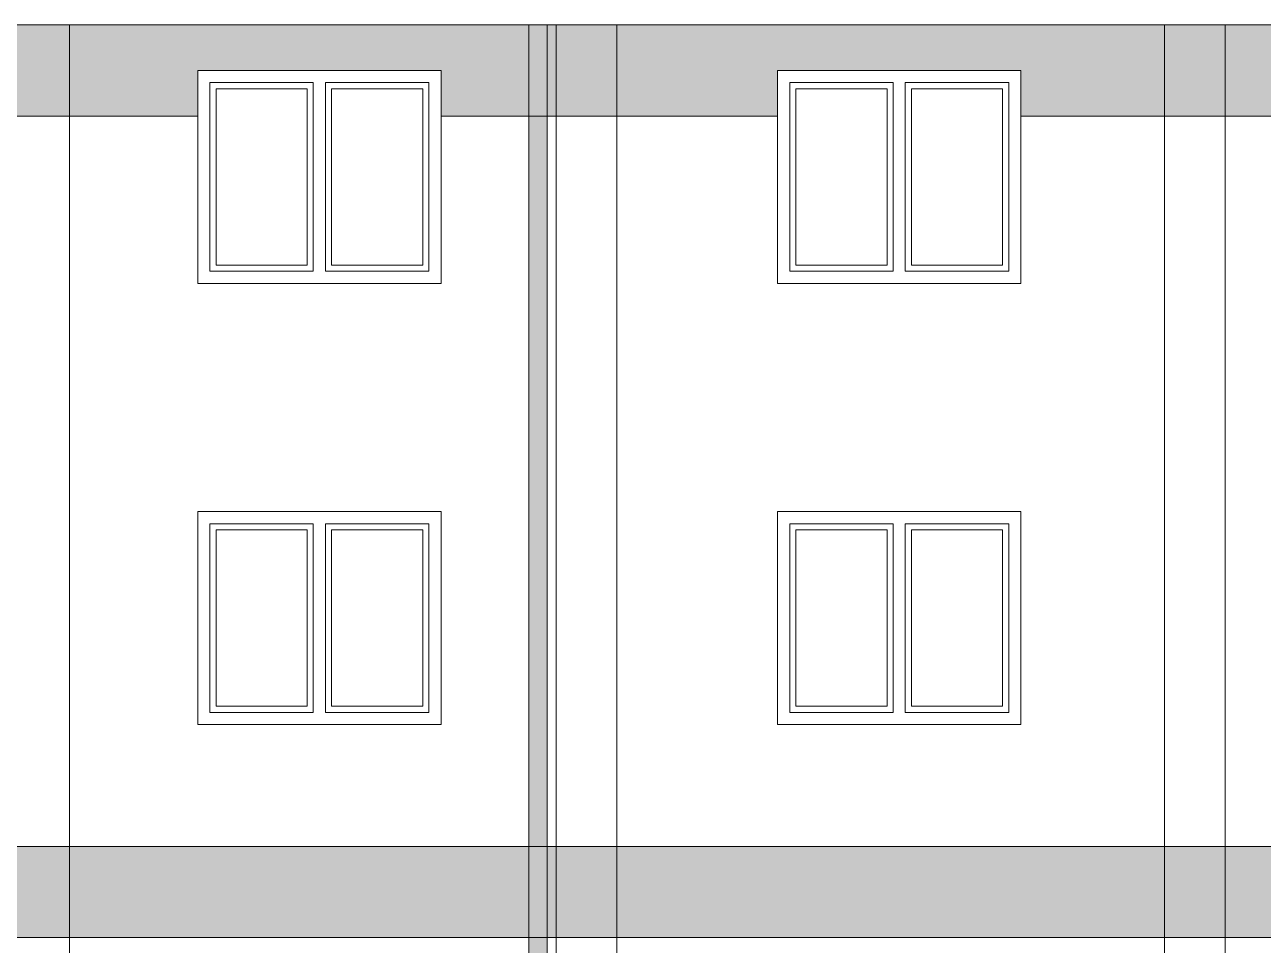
# Model space of a CAD drawing. Header units: feet. Extents: x 2791058 to 2855058, y -67651 to -18651.
# Drawn here: x 2806564 to 2810637, y -49677 to -46652 of the extents above; entities that cross this region are included whole.
import ezdxf

# ---------------------------------------------------------------- set-up
doc = ezdxf.new("R2010")
doc.units = ezdxf.units.FT
doc.header["$MEASUREMENT"] = 0
doc.linetypes.add('Hidden Line', pattern=[195.611112, 141.111112, -54.5])
doc.layers.add('Exterior walls', color=7, linetype='Continuous')
for name, color, linetype, lineweight in [('Exterior walls_Pen_No__1', 7, 'Continuous', 0), ('Exterior walls_Pen_No__80', 3, 'Continuous', 0), ('Lines_Pen_No__20', 1, 'Continuous', 0), ('Shell - Roof_Pen_No__21', 7, 'Continuous', 0)]:
    doc.layers.add(name, color=color, linetype=linetype, lineweight=lineweight)

# ---------------------------------------------------------------- blocks, each defined once
blk = doc.blocks.new('Wall_12', base_point=(2808281.6, -46651.5))
at = {"layer": 'Exterior walls', "linetype": 'Continuous', "lineweight": 0}
blk.add_hatch(color=255, dxfattribs=at).paths.add_polyline_path([(2808221.6, -46651.5), (2808221.6, -53275.7), (2808281.6, -53275.7), (2808281.6, -46651.5)])
at = {"layer": 'Exterior walls_Pen_No__1', "color": 7, "linetype": 'Continuous', "lineweight": 0, "flags": 128}
for points in [[(2808221.6, -46651.5), (2808221.6, -53275.7)], [(2808281.6, -46651.5), (2808221.6, -46651.5)], [(2808281.6, -53275.7), (2808281.6, -46651.5)]]:
    blk.add_lwpolyline(points, dxfattribs=at)

msp = doc.modelspace()

# ---------------------------------------------------------------- hatches: boundary and pattern name
at = {"layer": 'Exterior walls_Pen_No__80', "linetype": 'Continuous', "lineweight": 0, "true_color": 0x7fff7f}
for points in [[(2802711.6, -46651.5), (2802711.6, -46951.5), (2803437.8, -46951.5), (2803437.8, -46801.5), (2804237.8, -46801.5), (2804237.8, -46951.5), (2805316.6, -46951.5), (2805316.6, -46801.5), (2806116.6, -46801.5), (2806116.6, -46951.5), (2807133.1, -46951.5), (2807133.1, -46801.5), (2807933.1, -46801.5), (2807933.1, -46951.5), (2809039.6, -46951.5), (2809039.6, -46801.5), (2809839.6, -46801.5), (2809839.6, -46951.5), (2811179.2, -46951.5), (2811179.2, -46801.5), (2811979.2, -46801.5), (2811979.2, -46951.5), (2813126, -46951.5), (2813126, -46801.5), (2813926, -46801.5), (2813926, -46951.5), (2814921.5, -46951.5), (2814921.5, -46801.5), (2815721.5, -46801.5), (2815721.5, -46951.5), (2816839.5, -46951.5), (2816839.5, -46801.5), (2817639.5, -46801.5), (2817639.5, -46951.5), (2818311.6, -46951.5), (2818311.6, -46651.5)], [(2818311.6, -49351.8), (2802711.6, -49351.8), (2802711.6, -49651.8), (2818311.6, -49651.8)]]:
    msp.add_hatch(color=91, dxfattribs=at).paths.add_polyline_path(points)

# ---------------------------------------------------------------- linework, layer by layer
at = {"layer": 'Exterior walls_Pen_No__1', "color": 7, "linetype": 'Continuous', "lineweight": 0, "flags": 128}
msp.add_lwpolyline([(2818311.6, -46651.5), (2802711.6, -46651.5), (2802711.6, -46951.5), (2803437.8, -46951.5), (2803437.8, -46801.5), (2804237.8, -46801.5), (2804237.8, -46951.5), (2805316.6, -46951.5), (2805316.6, -46801.5), (2806116.6, -46801.5), (2806116.6, -46951.5), (2807133.1, -46951.5), (2807133.1, -46801.5), (2807933.1, -46801.5), (2807933.1, -46951.5), (2809039.6, -46951.5), (2809039.6, -46801.5), (2809839.6, -46801.5), (2809839.6, -46951.5), (2811179.2, -46951.5)], dxfattribs=at)
msp.add_lwpolyline([(2818311.6, -49351.8), (2802711.6, -49351.8), (2802711.6, -49651.8), (2818311.6, -49651.8)], close=True, dxfattribs=at)
at = {"layer": 'Lines_Pen_No__20', "color": 1, "linetype": 'Hidden Line', "lineweight": 0}
for p, q in [((2807933.1, -46801.5), (2807133.1, -46801.5)), ((2807133.1, -46871.5), (2807133.1, -46801.5)), ((2807933.1, -46871.5), (2807933.1, -46801.5)), ((2809839.6, -46801.5), (2809039.6, -46801.5)), ((2809039.6, -46871.5), (2809039.6, -46801.5)), ((2809839.6, -46871.5), (2809839.6, -46801.5)), ((2807933.1, -48251.5), (2807133.1, -48251.5)), ((2807133.1, -48321.5), (2807133.1, -48251.5)), ((2807933.1, -48321.5), (2807933.1, -48251.5)), ((2809839.6, -48251.5), (2809039.6, -48251.5)), ((2809039.6, -48321.5), (2809039.6, -48251.5)), ((2809839.6, -48321.5), (2809839.6, -48251.5))]:
    msp.add_line(p, q, dxfattribs=at)
at = {"layer": 'Lines_Pen_No__20', "color": 1, "linetype": 'Continuous', "lineweight": 0}
for p, q in [((2807493.1, -47441.5), (2807493.1, -46861.5)), ((2807513.1, -47461.5), (2807513.1, -46841.5)), ((2807553.1, -47461.5), (2807553.1, -46841.5)), ((2807573.1, -47441.5), (2807573.1, -46861.5)), ((2809399.6, -47441.5), (2809399.6, -46861.5)), ((2809419.6, -47461.5), (2809419.6, -46841.5)), ((2809459.6, -47461.5), (2809459.6, -46841.5)), ((2809479.6, -47441.5), (2809479.6, -46861.5)), ((2807513.1, -48911.5), (2807513.1, -48291.5)), ((2807553.1, -48911.5), (2807553.1, -48291.5)), ((2809419.6, -48911.5), (2809419.6, -48291.5)), ((2809459.6, -48911.5), (2809459.6, -48291.5)), ((2807493.1, -48891.5), (2807493.1, -48311.5)), ((2807573.1, -48891.5), (2807573.1, -48311.5)), ((2809399.6, -48891.5), (2809399.6, -48311.5)), ((2809479.6, -48891.5), (2809479.6, -48311.5))]:
    msp.add_line(p, q, dxfattribs=at)
for points in [[(2807133.1, -47501.5), (2807933.1, -47501.5), (2807933.1, -46801.5), (2807133.1, -46801.5)], [(2809039.6, -47501.5), (2809839.6, -47501.5), (2809839.6, -46801.5), (2809039.6, -46801.5)], [(2807133.1, -48951.5), (2807933.1, -48951.5), (2807933.1, -48251.5), (2807133.1, -48251.5)], [(2809039.6, -48951.5), (2809839.6, -48951.5), (2809839.6, -48251.5), (2809039.6, -48251.5)]]:
    msp.add_lwpolyline(points, close=True, dxfattribs=at)
for points in [[(2807513.1, -46841.5), (2807173.1, -46841.5), (2807173.1, -47461.5), (2807513.1, -47461.5)], [(2807493.1, -46861.5), (2807193.1, -46861.5), (2807193.1, -47441.5), (2807493.1, -47441.5)], [(2807553.1, -47461.5), (2807893.1, -47461.5), (2807893.1, -46841.5), (2807553.1, -46841.5)], [(2807573.1, -47441.5), (2807873.1, -47441.5), (2807873.1, -46861.5), (2807573.1, -46861.5)], [(2809419.6, -46841.5), (2809079.6, -46841.5), (2809079.6, -47461.5), (2809419.6, -47461.5)], [(2809399.6, -46861.5), (2809099.6, -46861.5), (2809099.6, -47441.5), (2809399.6, -47441.5)], [(2809459.6, -47461.5), (2809799.6, -47461.5), (2809799.6, -46841.5), (2809459.6, -46841.5)], [(2809479.6, -47441.5), (2809779.6, -47441.5), (2809779.6, -46861.5), (2809479.6, -46861.5)], [(2807513.1, -48291.5), (2807173.1, -48291.5), (2807173.1, -48911.5), (2807513.1, -48911.5)], [(2807553.1, -48911.5), (2807893.1, -48911.5), (2807893.1, -48291.5), (2807553.1, -48291.5)], [(2809419.6, -48291.5), (2809079.6, -48291.5), (2809079.6, -48911.5), (2809419.6, -48911.5)], [(2809459.6, -48911.5), (2809799.6, -48911.5), (2809799.6, -48291.5), (2809459.6, -48291.5)], [(2807493.1, -48311.5), (2807193.1, -48311.5), (2807193.1, -48891.5), (2807493.1, -48891.5)], [(2807573.1, -48891.5), (2807873.1, -48891.5), (2807873.1, -48311.5), (2807573.1, -48311.5)], [(2809399.6, -48311.5), (2809099.6, -48311.5), (2809099.6, -48891.5), (2809399.6, -48891.5)], [(2809479.6, -48891.5), (2809779.6, -48891.5), (2809779.6, -48311.5), (2809479.6, -48311.5)]]:
    msp.add_lwpolyline(points, dxfattribs=at)
at = {"layer": 'Shell - Roof_Pen_No__21', "color": 7, "linetype": 'Continuous', "lineweight": 0}
for p, q in [((2802511.6, -46651.5), (2810711.6, -46651.5)), ((2806711.6, -46651.5), (2806711.6, -53801.5)), ((2808311.6, -46651.5), (2808311.6, -52301.5)), ((2808511.6, -46651.5), (2808511.6, -52301.5)), ((2810311.6, -46651.5), (2810311.6, -53758.4)), ((2810511.6, -46651.5), (2810511.6, -53851.5)), ((2810511.6, -46651.5), (2810511.6, -53851.5)), ((2807933.1, -46801.5), (2807133.1, -46801.5)), ((2807133.1, -46801.5), (2807133.1, -47501.5)), ((2807933.1, -47501.5), (2807933.1, -46801.5)), ((2809839.6, -46801.5), (2809039.6, -46801.5)), ((2809039.6, -46801.5), (2809039.6, -47501.5)), ((2809839.6, -47501.5), (2809839.6, -46801.5)), ((2807133.1, -47501.5), (2807933.1, -47501.5)), ((2809039.6, -47501.5), (2809839.6, -47501.5)), ((2807933.1, -48251.5), (2807133.1, -48251.5)), ((2807133.1, -48251.5), (2807133.1, -48951.5)), ((2807933.1, -48951.5), (2807933.1, -48251.5)), ((2809839.6, -48251.5), (2809039.6, -48251.5)), ((2809039.6, -48251.5), (2809039.6, -48951.5)), ((2809839.6, -48951.5), (2809839.6, -48251.5)), ((2807133.1, -48951.5), (2807933.1, -48951.5)), ((2809039.6, -48951.5), (2809839.6, -48951.5))]:
    msp.add_line(p, q, dxfattribs=at)

# ---------------------------------------------------------------- block references
at = {"layer": 'Exterior walls', "color": 7, "lineweight": 0}
msp.add_blockref('Wall_12', (2808281.6, -46651.5), dxfattribs=at)

doc.saveas('drawing.dxf')
